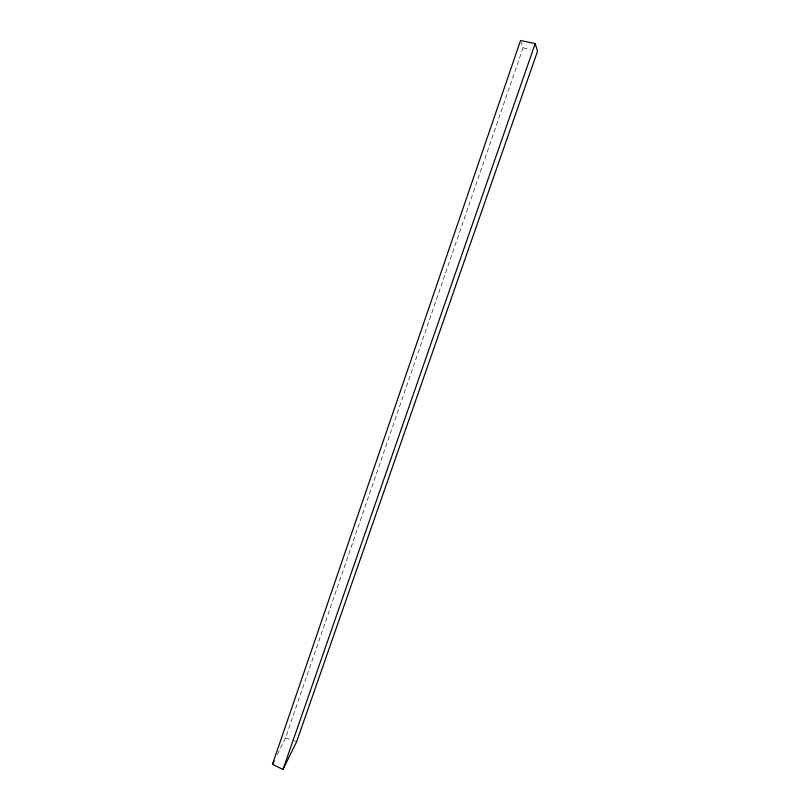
<?xml version="1.0" encoding="UTF-8"?>
<svg xmlns="http://www.w3.org/2000/svg" width="810" height="810" viewBox="0 0 810 810"><rect width="100%" height="100%" fill="white"/><g stroke="black" fill="none" stroke-linecap="round" stroke-linejoin="round"><path stroke-width="0.61" stroke-dasharray="4.05 3.04" d="M277.354 754.434L285.484 737.951L523.058 47.8L521.265 42.586M523.058 47.8L530.297 49.521M285.484 737.951L293.311 740.512M294.435 740.877L296.673 741.606"/><path stroke-width="1.21" d="M272.464 764.326L520.557 40.5L535.187 43.588L537.536 51.243L296.673 741.606L283.004 769.5L272.464 764.326L274.094 761.025M283.004 769.5L535.187 43.588"/></g></svg>
